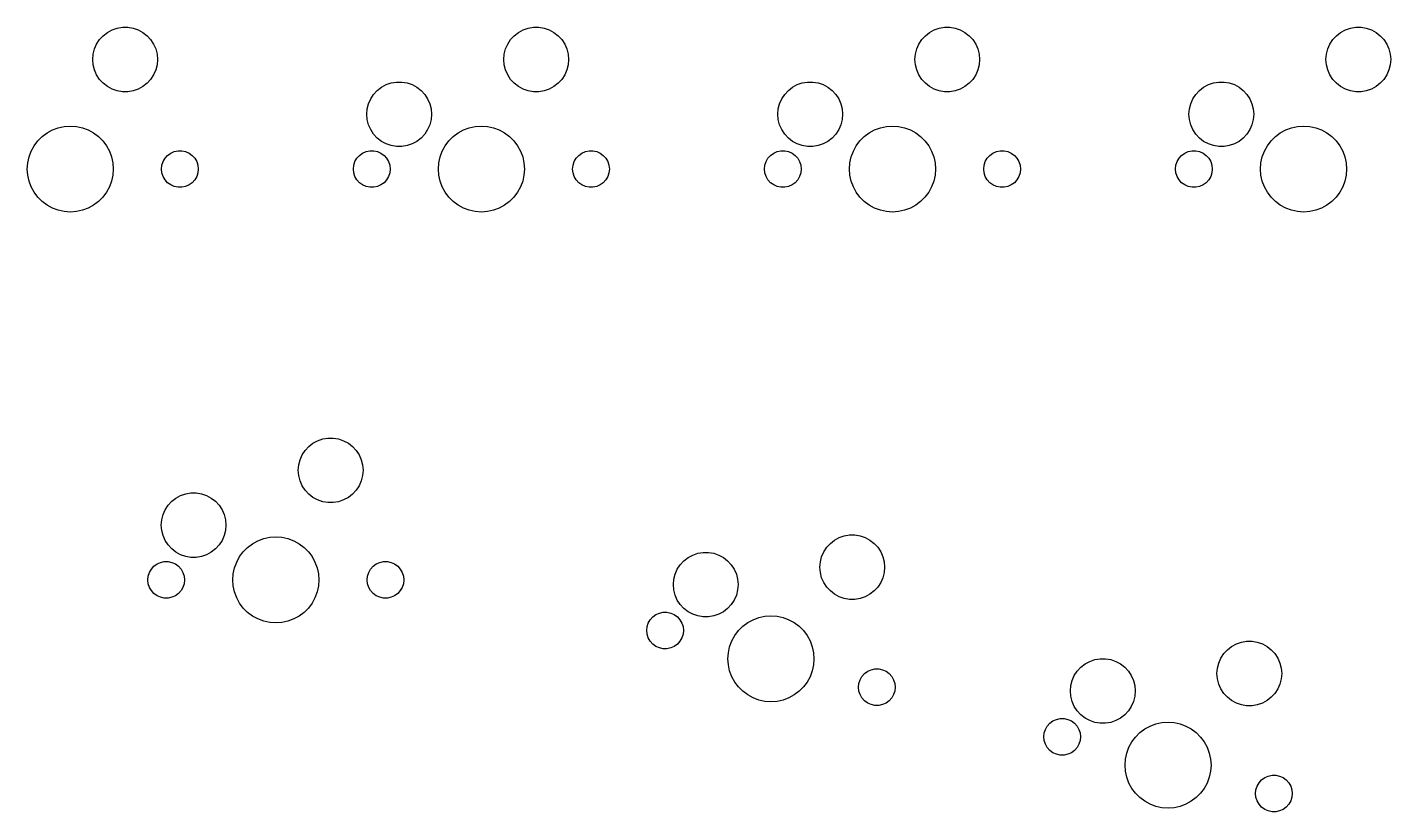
# Model space of a CAD drawing. Extents: x 31 to 255, y -131 to -28.
# Drawn here: x 84.9 to 148.1, y -121.5 to -85.1 of the extents above; entities that cross this region are included whole.
import ezdxf

# ---------------------------------------------------------------- set-up
doc = ezdxf.new("R2010")
doc.units = 0
doc.layers.add('BLACK', color=7, linetype='CONTINUOUS')

msp = doc.modelspace()

# ---------------------------------------------------------------- linework, layer by layer
at = {"layer": 'BLACK', "linetype": 'CONTINUOUS'}
for p, q in [((88.6321, -85.3392), (88.85, -85.2213)), ((88.85, -85.2213), (89.0843, -85.1409)), ((89.0843, -85.1409), (89.3286, -85.1001)), ((89.3286, -85.1001), (89.5764, -85.1001)), ((89.5764, -85.1001), (89.8207, -85.1409)), ((89.8207, -85.1409), (90.055, -85.2213)), ((90.055, -85.2213), (90.2729, -85.3392)), ((107.682, -85.3392), (107.9, -85.2213)), ((107.9, -85.2213), (108.134, -85.1409)), ((108.134, -85.1409), (108.379, -85.1001)), ((108.379, -85.1001), (108.626, -85.1001)), ((108.626, -85.1001), (108.871, -85.1409)), ((108.871, -85.1409), (109.105, -85.2213)), ((109.105, -85.2213), (109.323, -85.3392)), ((126.732, -85.3392), (126.95, -85.2213)), ((126.95, -85.2213), (127.184, -85.1409)), ((127.184, -85.1409), (127.429, -85.1001)), ((127.429, -85.1001), (127.676, -85.1001)), ((127.676, -85.1001), (127.921, -85.1409)), ((127.921, -85.1409), (128.155, -85.2213)), ((128.155, -85.2213), (128.373, -85.3392)), ((145.782, -85.3392), (146, -85.2213)), ((146, -85.2213), (146.234, -85.1409)), ((146.234, -85.1409), (146.479, -85.1001)), ((146.479, -85.1001), (146.726, -85.1001)), ((146.726, -85.1001), (146.971, -85.1409)), ((146.971, -85.1409), (147.205, -85.2213)), ((147.205, -85.2213), (147.423, -85.3392)), ((88.0338, -86.108), (88.1333, -85.8811)), ((88.1333, -85.8811), (88.2688, -85.6737)), ((88.2688, -85.6737), (88.4366, -85.4914)), ((88.4366, -85.4914), (88.6321, -85.3392)), ((90.2729, -85.3392), (90.4684, -85.4914)), ((90.4684, -85.4914), (90.6362, -85.6737)), ((90.6362, -85.6737), (90.7717, -85.8811)), ((90.7717, -85.8811), (90.8712, -86.108)), ((107.084, -86.108), (107.183, -85.8811)), ((107.183, -85.8811), (107.319, -85.6737)), ((107.319, -85.6737), (107.487, -85.4914)), ((107.487, -85.4914), (107.682, -85.3392)), ((109.323, -85.3392), (109.518, -85.4914)), ((109.518, -85.4914), (109.686, -85.6737)), ((109.686, -85.6737), (109.822, -85.8811)), ((109.822, -85.8811), (109.921, -86.108)), ((126.134, -86.108), (126.233, -85.8811)), ((126.233, -85.8811), (126.369, -85.6737)), ((126.369, -85.6737), (126.537, -85.4914)), ((126.537, -85.4914), (126.732, -85.3392)), ((128.373, -85.3392), (128.568, -85.4914)), ((128.568, -85.4914), (128.736, -85.6737)), ((128.736, -85.6737), (128.872, -85.8811)), ((128.872, -85.8811), (128.971, -86.108)), ((145.184, -86.108), (145.283, -85.8811)), ((145.283, -85.8811), (145.419, -85.6737)), ((145.419, -85.6737), (145.587, -85.4914)), ((145.587, -85.4914), (145.782, -85.3392)), ((147.423, -85.3392), (147.618, -85.4914)), ((147.618, -85.4914), (147.786, -85.6737)), ((147.786, -85.6737), (147.922, -85.8811)), ((147.922, -85.8811), (148.021, -86.108)), ((87.9525, -86.595), (87.973, -86.3481)), ((87.973, -86.3481), (88.0338, -86.108)), ((90.8712, -86.108), (90.932, -86.3481)), ((90.932, -86.3481), (90.9525, -86.595)), ((107.002, -86.595), (107.023, -86.3481)), ((107.023, -86.3481), (107.084, -86.108)), ((109.921, -86.108), (109.982, -86.3481)), ((109.982, -86.3481), (110.002, -86.595)), ((126.052, -86.595), (126.073, -86.3481)), ((126.073, -86.3481), (126.134, -86.108)), ((128.971, -86.108), (129.032, -86.3481)), ((129.032, -86.3481), (129.052, -86.595)), ((145.102, -86.595), (145.123, -86.3481)), ((145.123, -86.3481), (145.184, -86.108)), ((148.021, -86.108), (148.082, -86.3481)), ((148.082, -86.3481), (148.102, -86.595)), ((87.973, -86.8419), (87.9525, -86.595)), ((88.0338, -87.082), (87.973, -86.8419)), ((88.1333, -87.3089), (88.0338, -87.082)), ((90.8712, -87.082), (90.7717, -87.3089)), ((90.932, -86.8419), (90.8712, -87.082)), ((90.9525, -86.595), (90.932, -86.8419)), ((107.023, -86.8419), (107.002, -86.595)), ((107.084, -87.082), (107.023, -86.8419)), ((107.183, -87.3089), (107.084, -87.082)), ((109.921, -87.082), (109.822, -87.3089)), ((109.982, -86.8419), (109.921, -87.082)), ((110.002, -86.595), (109.982, -86.8419)), ((126.073, -86.8419), (126.052, -86.595)), ((126.134, -87.082), (126.073, -86.8419)), ((126.233, -87.3089), (126.134, -87.082)), ((128.971, -87.082), (128.872, -87.3089)), ((129.032, -86.8419), (128.971, -87.082)), ((129.052, -86.595), (129.032, -86.8419)), ((145.123, -86.8419), (145.102, -86.595)), ((145.184, -87.082), (145.123, -86.8419)), ((145.283, -87.3089), (145.184, -87.082)), ((148.021, -87.082), (147.922, -87.3089)), ((148.082, -86.8419), (148.021, -87.082)), ((148.102, -86.595), (148.082, -86.8419)), ((88.2688, -87.5163), (88.1333, -87.3089)), ((88.4366, -87.6986), (88.2688, -87.5163)), ((88.6321, -87.8507), (88.4366, -87.6986)), ((90.4684, -87.6986), (90.2729, -87.8507)), ((90.6362, -87.5163), (90.4684, -87.6986)), ((90.7717, -87.3089), (90.6362, -87.5163)), ((101.332, -87.8792), (101.55, -87.7613)), ((101.55, -87.7613), (101.784, -87.6809)), ((101.784, -87.6809), (102.029, -87.6401)), ((102.029, -87.6401), (102.276, -87.6401)), ((102.276, -87.6401), (102.521, -87.6809)), ((102.521, -87.6809), (102.755, -87.7613)), ((102.755, -87.7613), (102.973, -87.8792)), ((107.319, -87.5163), (107.183, -87.3089)), ((107.487, -87.6986), (107.319, -87.5163)), ((107.682, -87.8507), (107.487, -87.6986)), ((109.518, -87.6986), (109.323, -87.8507)), ((109.686, -87.5163), (109.518, -87.6986)), ((109.822, -87.3089), (109.686, -87.5163)), ((120.382, -87.8792), (120.6, -87.7613)), ((120.6, -87.7613), (120.834, -87.6809)), ((120.834, -87.6809), (121.079, -87.6401)), ((121.079, -87.6401), (121.326, -87.6401)), ((121.326, -87.6401), (121.571, -87.6809)), ((121.571, -87.6809), (121.805, -87.7613)), ((121.805, -87.7613), (122.023, -87.8792)), ((126.369, -87.5163), (126.233, -87.3089)), ((126.537, -87.6986), (126.369, -87.5163)), ((126.732, -87.8507), (126.537, -87.6986)), ((128.568, -87.6986), (128.373, -87.8507)), ((128.736, -87.5163), (128.568, -87.6986)), ((128.872, -87.3089), (128.736, -87.5163)), ((139.432, -87.8792), (139.65, -87.7613)), ((139.65, -87.7613), (139.884, -87.6809)), ((139.884, -87.6809), (140.129, -87.6401)), ((140.129, -87.6401), (140.376, -87.6401)), ((140.376, -87.6401), (140.621, -87.6809)), ((140.621, -87.6809), (140.855, -87.7613)), ((140.855, -87.7613), (141.073, -87.8792)), ((145.419, -87.5163), (145.283, -87.3089)), ((145.587, -87.6986), (145.419, -87.5163)), ((145.782, -87.8507), (145.587, -87.6986)), ((147.618, -87.6986), (147.423, -87.8507)), ((147.786, -87.5163), (147.618, -87.6986)), ((147.922, -87.3089), (147.786, -87.5163)), ((88.85, -87.9687), (88.6321, -87.8507)), ((89.0843, -88.0491), (88.85, -87.9687)), ((89.3286, -88.0899), (89.0843, -88.0491)), ((89.5764, -88.0899), (89.3286, -88.0899)), ((89.8207, -88.0491), (89.5764, -88.0899)), ((90.055, -87.9687), (89.8207, -88.0491)), ((90.2729, -87.8507), (90.055, -87.9687)), ((100.734, -88.648), (100.833, -88.4211)), ((100.833, -88.4211), (100.969, -88.2137)), ((100.969, -88.2137), (101.137, -88.0314)), ((101.137, -88.0314), (101.332, -87.8792)), ((102.973, -87.8792), (103.168, -88.0314)), ((103.168, -88.0314), (103.336, -88.2137)), ((103.336, -88.2137), (103.472, -88.4211)), ((103.472, -88.4211), (103.571, -88.648)), ((107.9, -87.9687), (107.682, -87.8507)), ((108.134, -88.0491), (107.9, -87.9687)), ((108.379, -88.0899), (108.134, -88.0491)), ((108.626, -88.0899), (108.379, -88.0899)), ((108.871, -88.0491), (108.626, -88.0899)), ((109.105, -87.9687), (108.871, -88.0491)), ((109.323, -87.8507), (109.105, -87.9687)), ((119.784, -88.648), (119.883, -88.4211)), ((119.883, -88.4211), (120.019, -88.2137)), ((120.019, -88.2137), (120.187, -88.0314)), ((120.187, -88.0314), (120.382, -87.8792)), ((122.023, -87.8792), (122.218, -88.0314)), ((122.218, -88.0314), (122.386, -88.2137)), ((122.386, -88.2137), (122.522, -88.4211)), ((122.522, -88.4211), (122.621, -88.648)), ((126.95, -87.9687), (126.732, -87.8507)), ((127.184, -88.0491), (126.95, -87.9687)), ((127.429, -88.0899), (127.184, -88.0491)), ((127.676, -88.0899), (127.429, -88.0899)), ((127.921, -88.0491), (127.676, -88.0899)), ((128.155, -87.9687), (127.921, -88.0491)), ((128.373, -87.8507), (128.155, -87.9687)), ((138.834, -88.648), (138.933, -88.4211)), ((138.933, -88.4211), (139.069, -88.2137)), ((139.069, -88.2137), (139.237, -88.0314)), ((139.237, -88.0314), (139.432, -87.8792)), ((141.073, -87.8792), (141.268, -88.0314)), ((141.268, -88.0314), (141.436, -88.2137)), ((141.436, -88.2137), (141.572, -88.4211)), ((141.572, -88.4211), (141.671, -88.648)), ((146, -87.9687), (145.782, -87.8507)), ((146.234, -88.0491), (146, -87.9687)), ((146.479, -88.0899), (146.234, -88.0491)), ((146.726, -88.0899), (146.479, -88.0899)), ((146.971, -88.0491), (146.726, -88.0899)), ((147.205, -87.9687), (146.971, -88.0491)), ((147.423, -87.8507), (147.205, -87.9687)), ((100.652, -89.135), (100.673, -88.8881)), ((100.673, -88.8881), (100.734, -88.648)), ((103.571, -88.648), (103.632, -88.8881)), ((103.632, -88.8881), (103.652, -89.135)), ((119.703, -89.135), (119.723, -88.8881)), ((119.723, -88.8881), (119.784, -88.648)), ((122.621, -88.648), (122.682, -88.8881)), ((122.682, -88.8881), (122.703, -89.135)), ((138.752, -89.135), (138.773, -88.8881)), ((138.773, -88.8881), (138.834, -88.648)), ((141.671, -88.648), (141.732, -88.8881)), ((141.732, -88.8881), (141.752, -89.135)), ((86.3508, -89.7619), (86.6287, -89.7014)), ((86.6287, -89.7014), (86.9125, -89.6811)), ((86.9125, -89.6811), (87.1963, -89.7014)), ((87.1963, -89.7014), (87.4742, -89.7619)), ((100.673, -89.3819), (100.652, -89.135)), ((100.734, -89.622), (100.673, -89.3819)), ((100.833, -89.8489), (100.734, -89.622)), ((103.571, -89.622), (103.472, -89.8489)), ((103.632, -89.3819), (103.571, -89.622)), ((103.652, -89.135), (103.632, -89.3819)), ((105.401, -89.7619), (105.679, -89.7014)), ((105.679, -89.7014), (105.962, -89.6811)), ((105.962, -89.6811), (106.246, -89.7014)), ((106.246, -89.7014), (106.524, -89.7619)), ((119.723, -89.3819), (119.703, -89.135)), ((119.784, -89.622), (119.723, -89.3819)), ((119.883, -89.8489), (119.784, -89.622)), ((122.621, -89.622), (122.522, -89.8489)), ((122.682, -89.3819), (122.621, -89.622)), ((122.703, -89.135), (122.682, -89.3819)), ((124.451, -89.7619), (124.729, -89.7014)), ((124.729, -89.7014), (125.012, -89.6811)), ((125.012, -89.6811), (125.296, -89.7014)), ((125.296, -89.7014), (125.574, -89.7619)), ((138.773, -89.3819), (138.752, -89.135)), ((138.834, -89.622), (138.773, -89.3819)), ((138.933, -89.8489), (138.834, -89.622)), ((141.671, -89.622), (141.572, -89.8489)), ((141.732, -89.3819), (141.671, -89.622)), ((141.752, -89.135), (141.732, -89.3819)), ((143.501, -89.7619), (143.779, -89.7014)), ((143.779, -89.7014), (144.062, -89.6811)), ((144.062, -89.6811), (144.346, -89.7014)), ((144.346, -89.7014), (144.624, -89.7619)), ((85.4056, -90.3693), (85.6068, -90.1681)), ((85.6068, -90.1681), (85.8345, -89.9976)), ((85.8345, -89.9976), (86.0842, -89.8613)), ((86.0842, -89.8613), (86.3508, -89.7619)), ((87.4742, -89.7619), (87.7408, -89.8613)), ((87.7408, -89.8613), (87.9905, -89.9976)), ((87.9905, -89.9976), (88.2182, -90.1681)), ((88.2182, -90.1681), (88.4194, -90.3693)), ((100.969, -90.0563), (100.833, -89.8489)), ((101.137, -90.2386), (100.969, -90.0563)), ((101.332, -90.3907), (101.137, -90.2386)), ((103.168, -90.2386), (102.973, -90.3907)), ((103.336, -90.0563), (103.168, -90.2386)), ((103.472, -89.8489), (103.336, -90.0563)), ((104.456, -90.3693), (104.657, -90.1681)), ((104.657, -90.1681), (104.885, -89.9976)), ((104.885, -89.9976), (105.134, -89.8613)), ((105.134, -89.8613), (105.401, -89.7619)), ((106.524, -89.7619), (106.791, -89.8613)), ((106.791, -89.8613), (107.04, -89.9976)), ((107.04, -89.9976), (107.268, -90.1681)), ((107.268, -90.1681), (107.469, -90.3693)), ((120.019, -90.0563), (119.883, -89.8489)), ((120.187, -90.2386), (120.019, -90.0563)), ((120.382, -90.3907), (120.187, -90.2386)), ((122.218, -90.2386), (122.023, -90.3907)), ((122.386, -90.0563), (122.218, -90.2386)), ((122.522, -89.8489), (122.386, -90.0563)), ((123.506, -90.3693), (123.707, -90.1681)), ((123.707, -90.1681), (123.935, -89.9976)), ((123.935, -89.9976), (124.184, -89.8613)), ((124.184, -89.8613), (124.451, -89.7619)), ((125.574, -89.7619), (125.841, -89.8613)), ((125.841, -89.8613), (126.09, -89.9976)), ((126.09, -89.9976), (126.318, -90.1681)), ((126.318, -90.1681), (126.519, -90.3693)), ((139.069, -90.0563), (138.933, -89.8489)), ((139.237, -90.2386), (139.069, -90.0563)), ((139.432, -90.3907), (139.237, -90.2386)), ((141.268, -90.2386), (141.073, -90.3907)), ((141.436, -90.0563), (141.268, -90.2386)), ((141.572, -89.8489), (141.436, -90.0563)), ((142.556, -90.3693), (142.757, -90.1681)), ((142.757, -90.1681), (142.985, -89.9976)), ((142.985, -89.9976), (143.234, -89.8613)), ((143.234, -89.8613), (143.501, -89.7619)), ((144.624, -89.7619), (144.891, -89.8613)), ((144.891, -89.8613), (145.14, -89.9976)), ((145.14, -89.9976), (145.368, -90.1681)), ((145.368, -90.1681), (145.569, -90.3693)), ((84.9994, -91.1133), (85.0988, -90.8467)), ((85.0988, -90.8467), (85.2351, -90.597)), ((85.2351, -90.597), (85.4056, -90.3693)), ((88.4194, -90.3693), (88.5899, -90.597)), ((88.5899, -90.597), (88.7262, -90.8467)), ((88.7262, -90.8467), (88.8256, -91.1133)), ((91.4231, -91.0427), (91.567, -90.9381)), ((91.567, -90.9381), (91.7296, -90.8657)), ((91.7296, -90.8657), (91.9036, -90.8288)), ((91.9036, -90.8288), (92.0814, -90.8288)), ((92.0814, -90.8288), (92.2554, -90.8657)), ((92.2554, -90.8657), (92.4179, -90.9381)), ((92.4179, -90.9381), (92.5619, -91.0427)), ((100.313, -91.0427), (100.457, -90.9381)), ((100.457, -90.9381), (100.62, -90.8657)), ((100.62, -90.8657), (100.794, -90.8288)), ((100.794, -90.8288), (100.971, -90.8288)), ((100.971, -90.8288), (101.145, -90.8657)), ((101.145, -90.8657), (101.308, -90.9381)), ((101.308, -90.9381), (101.452, -91.0427)), ((101.55, -90.5087), (101.332, -90.3907)), ((101.784, -90.5891), (101.55, -90.5087)), ((102.029, -90.6299), (101.784, -90.5891)), ((102.276, -90.6299), (102.029, -90.6299)), ((102.521, -90.5891), (102.276, -90.6299)), ((102.755, -90.5087), (102.521, -90.5891)), ((102.973, -90.3907), (102.755, -90.5087)), ((104.049, -91.1133), (104.149, -90.8467)), ((104.149, -90.8467), (104.285, -90.597)), ((104.285, -90.597), (104.456, -90.3693)), ((107.469, -90.3693), (107.64, -90.597)), ((107.64, -90.597), (107.776, -90.8467)), ((107.776, -90.8467), (107.876, -91.1133)), ((110.473, -91.0427), (110.617, -90.9381)), ((110.617, -90.9381), (110.78, -90.8657)), ((110.78, -90.8657), (110.954, -90.8288)), ((110.954, -90.8288), (111.131, -90.8288)), ((111.131, -90.8288), (111.305, -90.8657)), ((111.305, -90.8657), (111.468, -90.9381)), ((111.468, -90.9381), (111.612, -91.0427)), ((119.363, -91.0427), (119.507, -90.9381)), ((119.507, -90.9381), (119.67, -90.8657)), ((119.67, -90.8657), (119.844, -90.8288)), ((119.844, -90.8288), (120.021, -90.8288)), ((120.021, -90.8288), (120.195, -90.8657)), ((120.195, -90.8657), (120.358, -90.9381)), ((120.358, -90.9381), (120.502, -91.0427)), ((120.6, -90.5087), (120.382, -90.3907)), ((120.834, -90.5891), (120.6, -90.5087)), ((121.079, -90.6299), (120.834, -90.5891)), ((121.326, -90.6299), (121.079, -90.6299)), ((121.571, -90.5891), (121.326, -90.6299)), ((121.805, -90.5087), (121.571, -90.5891)), ((122.023, -90.3907), (121.805, -90.5087)), ((123.099, -91.1133), (123.199, -90.8467)), ((123.199, -90.8467), (123.335, -90.597)), ((123.335, -90.597), (123.506, -90.3693)), ((126.519, -90.3693), (126.69, -90.597)), ((126.69, -90.597), (126.826, -90.8467)), ((126.826, -90.8467), (126.926, -91.1133)), ((129.523, -91.0427), (129.667, -90.9381)), ((129.667, -90.9381), (129.83, -90.8657)), ((129.83, -90.8657), (130.004, -90.8288)), ((130.004, -90.8288), (130.181, -90.8288)), ((130.181, -90.8288), (130.355, -90.8657)), ((130.355, -90.8657), (130.518, -90.9381)), ((130.518, -90.9381), (130.662, -91.0427)), ((138.413, -91.0427), (138.557, -90.9381)), ((138.557, -90.9381), (138.72, -90.8657)), ((138.72, -90.8657), (138.894, -90.8288)), ((138.894, -90.8288), (139.071, -90.8288)), ((139.071, -90.8288), (139.245, -90.8657)), ((139.245, -90.8657), (139.408, -90.9381)), ((139.408, -90.9381), (139.552, -91.0427)), ((139.65, -90.5087), (139.432, -90.3907)), ((139.884, -90.5891), (139.65, -90.5087)), ((140.129, -90.6299), (139.884, -90.5891)), ((140.376, -90.6299), (140.129, -90.6299)), ((140.621, -90.5891), (140.376, -90.6299)), ((140.855, -90.5087), (140.621, -90.5891)), ((141.073, -90.3907), (140.855, -90.5087)), ((142.149, -91.1133), (142.249, -90.8467)), ((142.249, -90.8467), (142.385, -90.597)), ((142.385, -90.597), (142.556, -90.3693)), ((145.569, -90.3693), (145.74, -90.597)), ((145.74, -90.597), (145.876, -90.8467)), ((145.876, -90.8467), (145.976, -91.1133)), ((84.9186, -91.675), (84.9389, -91.3912)), ((84.9389, -91.3912), (84.9994, -91.1133)), ((88.8256, -91.1133), (88.8861, -91.3912)), ((88.8861, -91.3912), (88.9064, -91.675)), ((91.1416, -91.675), (91.1602, -91.4981)), ((91.1602, -91.4981), (91.2152, -91.3289)), ((91.2152, -91.3289), (91.3041, -91.1749)), ((91.3041, -91.1749), (91.4231, -91.0427)), ((92.5619, -91.0427), (92.6809, -91.1749)), ((92.6809, -91.1749), (92.7698, -91.3289)), ((92.7698, -91.3289), (92.8248, -91.4981)), ((92.8248, -91.4981), (92.8434, -91.675)), ((100.032, -91.675), (100.05, -91.4981)), ((100.05, -91.4981), (100.105, -91.3289)), ((100.105, -91.3289), (100.194, -91.1749)), ((100.194, -91.1749), (100.313, -91.0427)), ((101.452, -91.0427), (101.571, -91.1749)), ((101.571, -91.1749), (101.66, -91.3289)), ((101.66, -91.3289), (101.715, -91.4981)), ((101.715, -91.4981), (101.733, -91.675)), ((103.969, -91.675), (103.989, -91.3912)), ((103.989, -91.3912), (104.049, -91.1133)), ((107.876, -91.1133), (107.936, -91.3912)), ((107.936, -91.3912), (107.956, -91.675)), ((110.192, -91.675), (110.21, -91.4981)), ((110.21, -91.4981), (110.265, -91.3289)), ((110.265, -91.3289), (110.354, -91.1749)), ((110.354, -91.1749), (110.473, -91.0427)), ((111.612, -91.0427), (111.731, -91.1749)), ((111.731, -91.1749), (111.82, -91.3289)), ((111.82, -91.3289), (111.875, -91.4981)), ((111.875, -91.4981), (111.893, -91.675)), ((119.082, -91.675), (119.1, -91.4981)), ((119.1, -91.4981), (119.155, -91.3289)), ((119.155, -91.3289), (119.244, -91.1749)), ((119.244, -91.1749), (119.363, -91.0427)), ((120.502, -91.0427), (120.621, -91.1749)), ((120.621, -91.1749), (120.71, -91.3289)), ((120.71, -91.3289), (120.765, -91.4981)), ((120.765, -91.4981), (120.783, -91.675)), ((123.019, -91.675), (123.039, -91.3912)), ((123.039, -91.3912), (123.099, -91.1133)), ((126.926, -91.1133), (126.986, -91.3912)), ((126.986, -91.3912), (127.006, -91.675)), ((129.242, -91.675), (129.26, -91.4981)), ((129.26, -91.4981), (129.315, -91.3289)), ((129.315, -91.3289), (129.404, -91.1749)), ((129.404, -91.1749), (129.523, -91.0427)), ((130.662, -91.0427), (130.781, -91.1749)), ((130.781, -91.1749), (130.87, -91.3289)), ((130.87, -91.3289), (130.925, -91.4981)), ((130.925, -91.4981), (130.943, -91.675)), ((138.132, -91.675), (138.15, -91.4981)), ((138.15, -91.4981), (138.205, -91.3289)), ((138.205, -91.3289), (138.294, -91.1749)), ((138.294, -91.1749), (138.413, -91.0427)), ((139.552, -91.0427), (139.671, -91.1749)), ((139.671, -91.1749), (139.76, -91.3289)), ((139.76, -91.3289), (139.815, -91.4981)), ((139.815, -91.4981), (139.833, -91.675)), ((142.069, -91.675), (142.089, -91.3912)), ((142.089, -91.3912), (142.149, -91.1133)), ((145.976, -91.1133), (146.036, -91.3912)), ((146.036, -91.3912), (146.056, -91.675)), ((84.9389, -91.9588), (84.9186, -91.675)), ((84.9994, -92.2367), (84.9389, -91.9588)), ((85.0988, -92.5033), (84.9994, -92.2367)), ((88.8256, -92.2367), (88.7262, -92.5033)), ((88.8861, -91.9588), (88.8256, -92.2367)), ((88.9064, -91.675), (88.8861, -91.9588)), ((91.1602, -91.8519), (91.1416, -91.675)), ((91.2152, -92.0211), (91.1602, -91.8519)), ((91.3041, -92.1751), (91.2152, -92.0211)), ((91.4231, -92.3073), (91.3041, -92.1751)), ((92.6809, -92.1751), (92.5619, -92.3073)), ((92.7698, -92.0211), (92.6809, -92.1751)), ((92.8248, -91.8519), (92.7698, -92.0211)), ((92.8434, -91.675), (92.8248, -91.8519)), ((100.05, -91.8519), (100.032, -91.675)), ((100.105, -92.0211), (100.05, -91.8519)), ((100.194, -92.1751), (100.105, -92.0211)), ((100.313, -92.3073), (100.194, -92.1751)), ((101.571, -92.1751), (101.452, -92.3073)), ((101.66, -92.0211), (101.571, -92.1751)), ((101.715, -91.8519), (101.66, -92.0211)), ((101.733, -91.675), (101.715, -91.8519)), ((103.989, -91.9588), (103.969, -91.675)), ((104.049, -92.2367), (103.989, -91.9588)), ((104.149, -92.5033), (104.049, -92.2367)), ((107.876, -92.2367), (107.776, -92.5033)), ((107.936, -91.9588), (107.876, -92.2367)), ((107.956, -91.675), (107.936, -91.9588)), ((110.21, -91.8519), (110.192, -91.675)), ((110.265, -92.0211), (110.21, -91.8519)), ((110.354, -92.1751), (110.265, -92.0211)), ((110.473, -92.3073), (110.354, -92.1751)), ((111.731, -92.1751), (111.612, -92.3073)), ((111.82, -92.0211), (111.731, -92.1751)), ((111.875, -91.8519), (111.82, -92.0211)), ((111.893, -91.675), (111.875, -91.8519)), ((119.1, -91.8519), (119.082, -91.675)), ((119.155, -92.0211), (119.1, -91.8519)), ((119.244, -92.1751), (119.155, -92.0211)), ((119.363, -92.3073), (119.244, -92.1751)), ((120.621, -92.1751), (120.502, -92.3073)), ((120.71, -92.0211), (120.621, -92.1751)), ((120.765, -91.8519), (120.71, -92.0211)), ((120.783, -91.675), (120.765, -91.8519)), ((123.039, -91.9588), (123.019, -91.675)), ((123.099, -92.2367), (123.039, -91.9588)), ((123.199, -92.5033), (123.099, -92.2367)), ((126.926, -92.2367), (126.826, -92.5033)), ((126.986, -91.9588), (126.926, -92.2367)), ((127.006, -91.675), (126.986, -91.9588)), ((129.26, -91.8519), (129.242, -91.675)), ((129.315, -92.0211), (129.26, -91.8519)), ((129.404, -92.1751), (129.315, -92.0211)), ((129.523, -92.3073), (129.404, -92.1751)), ((130.781, -92.1751), (130.662, -92.3073)), ((130.87, -92.0211), (130.781, -92.1751)), ((130.925, -91.8519), (130.87, -92.0211)), ((130.943, -91.675), (130.925, -91.8519)), ((138.15, -91.8519), (138.132, -91.675)), ((138.205, -92.0211), (138.15, -91.8519)), ((138.294, -92.1751), (138.205, -92.0211)), ((138.413, -92.3073), (138.294, -92.1751)), ((139.671, -92.1751), (139.552, -92.3073)), ((139.76, -92.0211), (139.671, -92.1751)), ((139.815, -91.8519), (139.76, -92.0211)), ((139.833, -91.675), (139.815, -91.8519)), ((142.089, -91.9588), (142.069, -91.675)), ((142.149, -92.2367), (142.089, -91.9588)), ((142.249, -92.5033), (142.149, -92.2367)), ((145.976, -92.2367), (145.876, -92.5033)), ((146.036, -91.9588), (145.976, -92.2367)), ((146.056, -91.675), (146.036, -91.9588)), ((85.2351, -92.753), (85.0988, -92.5033)), ((85.4056, -92.9807), (85.2351, -92.753)), ((88.5899, -92.753), (88.4194, -92.9807)), ((88.7262, -92.5033), (88.5899, -92.753)), ((91.567, -92.4119), (91.4231, -92.3073)), ((91.7296, -92.4843), (91.567, -92.4119)), ((91.9036, -92.5212), (91.7296, -92.4843)), ((92.0814, -92.5212), (91.9036, -92.5212)), ((92.2554, -92.4843), (92.0814, -92.5212)), ((92.4179, -92.4119), (92.2554, -92.4843)), ((92.5619, -92.3073), (92.4179, -92.4119)), ((100.457, -92.4119), (100.313, -92.3073)), ((100.62, -92.4843), (100.457, -92.4119)), ((100.794, -92.5212), (100.62, -92.4843)), ((100.971, -92.5212), (100.794, -92.5212)), ((101.145, -92.4843), (100.971, -92.5212)), ((101.308, -92.4119), (101.145, -92.4843)), ((101.452, -92.3073), (101.308, -92.4119)), ((104.285, -92.753), (104.149, -92.5033)), ((104.456, -92.9807), (104.285, -92.753)), ((107.64, -92.753), (107.469, -92.9807)), ((107.776, -92.5033), (107.64, -92.753)), ((110.617, -92.4119), (110.473, -92.3073)), ((110.78, -92.4843), (110.617, -92.4119)), ((110.954, -92.5212), (110.78, -92.4843)), ((111.131, -92.5212), (110.954, -92.5212)), ((111.305, -92.4843), (111.131, -92.5212)), ((111.468, -92.4119), (111.305, -92.4843)), ((111.612, -92.3073), (111.468, -92.4119)), ((119.507, -92.4119), (119.363, -92.3073)), ((119.67, -92.4843), (119.507, -92.4119)), ((119.844, -92.5212), (119.67, -92.4843)), ((120.021, -92.5212), (119.844, -92.5212)), ((120.195, -92.4843), (120.021, -92.5212)), ((120.358, -92.4119), (120.195, -92.4843)), ((120.502, -92.3073), (120.358, -92.4119)), ((123.335, -92.753), (123.199, -92.5033)), ((123.506, -92.9807), (123.335, -92.753)), ((126.69, -92.753), (126.519, -92.9807)), ((126.826, -92.5033), (126.69, -92.753)), ((129.667, -92.4119), (129.523, -92.3073)), ((129.83, -92.4843), (129.667, -92.4119)), ((130.004, -92.5212), (129.83, -92.4843)), ((130.181, -92.5212), (130.004, -92.5212)), ((130.355, -92.4843), (130.181, -92.5212)), ((130.518, -92.4119), (130.355, -92.4843)), ((130.662, -92.3073), (130.518, -92.4119)), ((138.557, -92.4119), (138.413, -92.3073)), ((138.72, -92.4843), (138.557, -92.4119)), ((138.894, -92.5212), (138.72, -92.4843)), ((139.071, -92.5212), (138.894, -92.5212)), ((139.245, -92.4843), (139.071, -92.5212)), ((139.408, -92.4119), (139.245, -92.4843)), ((139.552, -92.3073), (139.408, -92.4119)), ((142.385, -92.753), (142.249, -92.5033)), ((142.556, -92.9807), (142.385, -92.753)), ((145.74, -92.753), (145.569, -92.9807)), ((145.876, -92.5033), (145.74, -92.753)), ((85.6068, -93.1819), (85.4056, -92.9807)), ((85.8345, -93.3524), (85.6068, -93.1819)), ((86.0842, -93.4887), (85.8345, -93.3524)), ((86.3508, -93.5881), (86.0842, -93.4887)), ((87.7408, -93.4887), (87.4742, -93.5881)), ((87.9905, -93.3524), (87.7408, -93.4887)), ((88.2182, -93.1819), (87.9905, -93.3524)), ((88.4194, -92.9807), (88.2182, -93.1819)), ((104.657, -93.1819), (104.456, -92.9807)), ((104.885, -93.3524), (104.657, -93.1819)), ((105.134, -93.4887), (104.885, -93.3524)), ((105.401, -93.5881), (105.134, -93.4887)), ((106.791, -93.4887), (106.524, -93.5881)), ((107.04, -93.3524), (106.791, -93.4887)), ((107.268, -93.1819), (107.04, -93.3524)), ((107.469, -92.9807), (107.268, -93.1819)), ((123.707, -93.1819), (123.506, -92.9807)), ((123.935, -93.3524), (123.707, -93.1819)), ((124.184, -93.4887), (123.935, -93.3524)), ((124.451, -93.5881), (124.184, -93.4887)), ((125.841, -93.4887), (125.574, -93.5881)), ((126.09, -93.3524), (125.841, -93.4887)), ((126.318, -93.1819), (126.09, -93.3524)), ((126.519, -92.9807), (126.318, -93.1819)), ((142.757, -93.1819), (142.556, -92.9807)), ((142.985, -93.3524), (142.757, -93.1819)), ((143.234, -93.4887), (142.985, -93.3524)), ((143.501, -93.5881), (143.234, -93.4887)), ((144.891, -93.4887), (144.624, -93.5881)), ((145.14, -93.3524), (144.891, -93.4887)), ((145.368, -93.1819), (145.14, -93.3524)), ((145.569, -92.9807), (145.368, -93.1819)), ((86.6287, -93.6486), (86.3508, -93.5881)), ((86.9125, -93.6689), (86.6287, -93.6486)), ((87.1963, -93.6486), (86.9125, -93.6689)), ((87.4742, -93.5881), (87.1963, -93.6486)), ((105.679, -93.6486), (105.401, -93.5881)), ((105.962, -93.6689), (105.679, -93.6486)), ((106.246, -93.6486), (105.962, -93.6689)), ((106.524, -93.5881), (106.246, -93.6486)), ((124.729, -93.6486), (124.451, -93.5881)), ((125.012, -93.6689), (124.729, -93.6486)), ((125.296, -93.6486), (125.012, -93.6689)), ((125.574, -93.5881), (125.296, -93.6486)), ((143.779, -93.6486), (143.501, -93.5881)), ((144.062, -93.6689), (143.779, -93.6486)), ((144.346, -93.6486), (144.062, -93.6689)), ((144.624, -93.5881), (144.346, -93.6486)), ((98.375, -104.271), (98.6093, -104.191)), ((98.6093, -104.191), (98.8536, -104.15)), ((98.8536, -104.15), (99.1014, -104.15)), ((99.1014, -104.15), (99.3457, -104.191)), ((99.3457, -104.191), (99.58, -104.271)), ((97.6583, -104.931), (97.7938, -104.724)), ((97.7938, -104.724), (97.9616, -104.541)), ((97.9616, -104.541), (98.1571, -104.389)), ((98.1571, -104.389), (98.375, -104.271)), ((99.58, -104.271), (99.7979, -104.389)), ((99.7979, -104.389), (99.9934, -104.541)), ((99.9934, -104.541), (100.161, -104.724)), ((100.161, -104.724), (100.297, -104.931)), ((97.4775, -105.645), (97.498, -105.398)), ((97.498, -105.398), (97.5588, -105.158)), ((97.5588, -105.158), (97.6583, -104.931)), ((100.297, -104.931), (100.396, -105.158)), ((100.396, -105.158), (100.457, -105.398)), ((100.457, -105.398), (100.477, -105.645)), ((97.498, -105.892), (97.4775, -105.645)), ((97.5588, -106.132), (97.498, -105.892)), ((97.6583, -106.359), (97.5588, -106.132)), ((100.396, -106.132), (100.297, -106.359)), ((100.457, -105.892), (100.396, -106.132)), ((100.477, -105.645), (100.457, -105.892)), ((92.025, -106.811), (92.2593, -106.731)), ((92.2593, -106.731), (92.5036, -106.69)), ((92.5036, -106.69), (92.7514, -106.69)), ((92.7514, -106.69), (92.9957, -106.731)), ((92.9957, -106.731), (93.23, -106.811)), ((97.7938, -106.566), (97.6583, -106.359)), ((97.9616, -106.749), (97.7938, -106.566)), ((98.1571, -106.901), (97.9616, -106.749)), ((99.9934, -106.749), (99.7979, -106.901)), ((100.161, -106.566), (99.9934, -106.749)), ((100.297, -106.359), (100.161, -106.566)), ((91.3083, -107.471), (91.4438, -107.264)), ((91.4438, -107.264), (91.6116, -107.081)), ((91.6116, -107.081), (91.8071, -106.929)), ((91.8071, -106.929), (92.025, -106.811)), ((93.23, -106.811), (93.4479, -106.929)), ((93.4479, -106.929), (93.6434, -107.081)), ((93.6434, -107.081), (93.8112, -107.264)), ((93.8112, -107.264), (93.9467, -107.471)), ((98.375, -107.019), (98.1571, -106.901)), ((98.6093, -107.099), (98.375, -107.019)), ((98.8536, -107.14), (98.6093, -107.099)), ((99.1014, -107.14), (98.8536, -107.14)), ((99.3457, -107.099), (99.1014, -107.14)), ((99.58, -107.019), (99.3457, -107.099)), ((99.7979, -106.901), (99.58, -107.019)), ((91.1275, -108.185), (91.148, -107.938)), ((91.148, -107.938), (91.2088, -107.698)), ((91.2088, -107.698), (91.3083, -107.471)), ((93.9467, -107.471), (94.0462, -107.698)), ((94.0462, -107.698), (94.107, -107.938)), ((94.107, -107.938), (94.1275, -108.185)), ((91.148, -108.432), (91.1275, -108.185)), ((91.2088, -108.672), (91.148, -108.432)), ((91.3083, -108.899), (91.2088, -108.672)), ((94.0462, -108.672), (93.9467, -108.899)), ((94.107, -108.432), (94.0462, -108.672)), ((94.1275, -108.185), (94.107, -108.432)), ((122.781, -108.682), (123.026, -108.642)), ((123.026, -108.642), (123.273, -108.642)), ((123.273, -108.642), (123.518, -108.682)), ((91.4438, -109.106), (91.3083, -108.899)), ((91.6116, -109.289), (91.4438, -109.106)), ((91.8071, -109.441), (91.6116, -109.289)), ((93.6434, -109.289), (93.4479, -109.441)), ((93.8112, -109.106), (93.6434, -109.289)), ((93.9467, -108.899), (93.8112, -109.106)), ((94.9306, -109.419), (95.1318, -109.218)), ((95.1318, -109.218), (95.3595, -109.048)), ((95.3595, -109.048), (95.6092, -108.911)), ((95.6092, -108.911), (95.8758, -108.812)), ((95.8758, -108.812), (96.1537, -108.751)), ((96.1537, -108.751), (96.4375, -108.731)), ((96.4375, -108.731), (96.7213, -108.751)), ((96.7213, -108.751), (96.9992, -108.812)), ((96.9992, -108.812), (97.2658, -108.911)), ((97.2658, -108.911), (97.5155, -109.048)), ((97.5155, -109.048), (97.7432, -109.218)), ((97.7432, -109.218), (97.9444, -109.419)), ((121.83, -109.422), (121.966, -109.215)), ((121.966, -109.215), (122.134, -109.033)), ((122.134, -109.033), (122.329, -108.881)), ((122.329, -108.881), (122.547, -108.763)), ((122.547, -108.763), (122.781, -108.682)), ((123.518, -108.682), (123.752, -108.763)), ((123.752, -108.763), (123.97, -108.881)), ((123.97, -108.881), (124.165, -109.033)), ((124.165, -109.033), (124.333, -109.215)), ((124.333, -109.215), (124.469, -109.422)), ((90.932, -109.988), (91.0946, -109.916)), ((91.0946, -109.916), (91.2686, -109.879)), ((91.2686, -109.879), (91.4464, -109.879)), ((91.4464, -109.879), (91.6204, -109.916)), ((91.6204, -109.916), (91.7829, -109.988)), ((92.025, -109.559), (91.8071, -109.441)), ((92.2593, -109.639), (92.025, -109.559)), ((92.5036, -109.68), (92.2593, -109.639)), ((92.7514, -109.68), (92.5036, -109.68)), ((92.9957, -109.639), (92.7514, -109.68)), ((93.23, -109.559), (92.9957, -109.639)), ((93.4479, -109.441), (93.23, -109.559)), ((94.5244, -110.163), (94.6238, -109.897)), ((94.6238, -109.897), (94.7601, -109.647)), ((94.7601, -109.647), (94.9306, -109.419)), ((97.9444, -109.419), (98.1149, -109.647)), ((98.1149, -109.647), (98.2512, -109.897)), ((98.2512, -109.897), (98.3506, -110.163)), ((101.092, -109.988), (101.255, -109.916)), ((101.255, -109.916), (101.429, -109.879)), ((101.429, -109.879), (101.606, -109.879)), ((101.606, -109.879), (101.78, -109.916)), ((101.78, -109.916), (101.943, -109.988)), ((115.175, -110.025), (115.342, -109.843)), ((115.342, -109.843), (115.538, -109.691)), ((115.538, -109.691), (115.756, -109.573)), ((115.756, -109.573), (115.99, -109.492)), ((115.99, -109.492), (116.235, -109.451)), ((116.235, -109.451), (116.482, -109.451)), ((116.482, -109.451), (116.727, -109.492)), ((116.727, -109.492), (116.961, -109.573)), ((116.961, -109.573), (117.179, -109.691)), ((117.179, -109.691), (117.374, -109.843)), ((117.374, -109.843), (117.542, -110.025)), ((121.649, -110.136), (121.67, -109.89)), ((121.67, -109.89), (121.731, -109.649)), ((121.731, -109.649), (121.83, -109.422)), ((124.469, -109.422), (124.568, -109.649)), ((124.568, -109.649), (124.629, -109.89)), ((124.629, -109.89), (124.649, -110.136)), ((90.5066, -110.725), (90.5252, -110.548)), ((90.5252, -110.548), (90.5802, -110.379)), ((90.5802, -110.379), (90.6691, -110.225)), ((90.6691, -110.225), (90.7881, -110.093)), ((90.7881, -110.093), (90.932, -109.988)), ((91.7829, -109.988), (91.9269, -110.093)), ((91.9269, -110.093), (92.0459, -110.225)), ((92.0459, -110.225), (92.1348, -110.379)), ((92.1348, -110.379), (92.1898, -110.548)), ((92.1898, -110.548), (92.2084, -110.725)), ((94.4436, -110.725), (94.4639, -110.441)), ((94.4639, -110.441), (94.5244, -110.163)), ((98.3506, -110.163), (98.4111, -110.441)), ((98.4111, -110.441), (98.4314, -110.725)), ((100.667, -110.725), (100.685, -110.548)), ((100.685, -110.548), (100.74, -110.379)), ((100.74, -110.379), (100.829, -110.225)), ((100.829, -110.225), (100.948, -110.093)), ((100.948, -110.093), (101.092, -109.988)), ((101.943, -109.988), (102.087, -110.093)), ((102.087, -110.093), (102.206, -110.225)), ((102.206, -110.225), (102.295, -110.379)), ((102.295, -110.379), (102.35, -110.548)), ((102.35, -110.548), (102.368, -110.725)), ((114.879, -110.699), (114.94, -110.459)), ((114.94, -110.459), (115.039, -110.232)), ((115.039, -110.232), (115.175, -110.025)), ((117.542, -110.025), (117.678, -110.232)), ((117.678, -110.232), (117.777, -110.459)), ((117.777, -110.459), (117.838, -110.699)), ((121.67, -110.383), (121.649, -110.136)), ((121.731, -110.623), (121.67, -110.383)), ((124.629, -110.383), (124.568, -110.623)), ((124.649, -110.136), (124.629, -110.383)), ((90.5252, -110.902), (90.5066, -110.725)), ((90.5802, -111.071), (90.5252, -110.902)), ((90.6691, -111.225), (90.5802, -111.071)), ((92.1348, -111.071), (92.0459, -111.225)), ((92.1898, -110.902), (92.1348, -111.071)), ((92.2084, -110.725), (92.1898, -110.902)), ((94.4639, -111.009), (94.4436, -110.725)), ((94.5244, -111.287), (94.4639, -111.009)), ((98.4111, -111.009), (98.3506, -111.287)), ((98.4314, -110.725), (98.4111, -111.009)), ((100.685, -110.902), (100.667, -110.725)), ((100.74, -111.071), (100.685, -110.902)), ((100.829, -111.225), (100.74, -111.071)), ((102.295, -111.071), (102.206, -111.225)), ((102.35, -110.902), (102.295, -111.071)), ((102.368, -110.725), (102.35, -110.902)), ((114.858, -110.946), (114.879, -110.699)), ((114.879, -111.193), (114.858, -110.946)), ((114.94, -111.433), (114.879, -111.193)), ((117.838, -111.193), (117.777, -111.433)), ((117.838, -110.699), (117.858, -110.946)), ((117.858, -110.946), (117.838, -111.193)), ((121.83, -110.85), (121.731, -110.623)), ((121.966, -111.058), (121.83, -110.85)), ((122.134, -111.24), (121.966, -111.058)), ((124.333, -111.058), (124.165, -111.24)), ((124.469, -110.85), (124.333, -111.058)), ((124.568, -110.623), (124.469, -110.85)), ((90.7881, -111.357), (90.6691, -111.225)), ((90.932, -111.462), (90.7881, -111.357)), ((91.0946, -111.534), (90.932, -111.462)), ((91.2686, -111.571), (91.0946, -111.534)), ((91.4464, -111.571), (91.2686, -111.571)), ((91.6204, -111.534), (91.4464, -111.571)), ((91.7829, -111.462), (91.6204, -111.534)), ((91.9269, -111.357), (91.7829, -111.462)), ((92.0459, -111.225), (91.9269, -111.357)), ((94.6238, -111.553), (94.5244, -111.287)), ((94.7601, -111.803), (94.6238, -111.553)), ((94.9306, -112.031), (94.7601, -111.803)), ((98.1149, -111.803), (97.9444, -112.031)), ((98.2512, -111.553), (98.1149, -111.803)), ((98.3506, -111.287), (98.2512, -111.553)), ((100.948, -111.357), (100.829, -111.225)), ((101.092, -111.462), (100.948, -111.357)), ((101.255, -111.534), (101.092, -111.462)), ((101.429, -111.571), (101.255, -111.534)), ((101.606, -111.571), (101.429, -111.571)), ((101.78, -111.534), (101.606, -111.571)), ((101.943, -111.462), (101.78, -111.534)), ((102.087, -111.357), (101.943, -111.462)), ((102.206, -111.225), (102.087, -111.357)), ((115.039, -111.66), (114.94, -111.433)), ((115.175, -111.868), (115.039, -111.66)), ((117.678, -111.66), (117.542, -111.868)), ((117.777, -111.433), (117.678, -111.66)), ((122.329, -111.392), (122.134, -111.24)), ((122.547, -111.51), (122.329, -111.392)), ((122.781, -111.59), (122.547, -111.51)), ((123.026, -111.631), (122.781, -111.59)), ((123.273, -111.631), (123.026, -111.631)), ((123.518, -111.59), (123.273, -111.631)), ((123.752, -111.51), (123.518, -111.59)), ((123.97, -111.392), (123.752, -111.51)), ((124.165, -111.24), (123.97, -111.392)), ((95.1318, -112.232), (94.9306, -112.031)), ((95.3595, -112.402), (95.1318, -112.232)), ((95.6092, -112.539), (95.3595, -112.402)), ((97.5155, -112.402), (97.2658, -112.539)), ((97.7432, -112.232), (97.5155, -112.402)), ((97.9444, -112.031), (97.7432, -112.232)), ((113.786, -112.571), (113.905, -112.439)), ((113.905, -112.439), (114.049, -112.334)), ((114.049, -112.334), (114.211, -112.262)), ((114.211, -112.262), (114.385, -112.225)), ((114.385, -112.225), (114.563, -112.225)), ((114.563, -112.225), (114.737, -112.262)), ((114.737, -112.262), (114.9, -112.334)), ((114.9, -112.334), (115.044, -112.439)), ((115.044, -112.439), (115.163, -112.571)), ((115.342, -112.05), (115.175, -111.868)), ((115.538, -112.202), (115.342, -112.05)), ((115.756, -112.32), (115.538, -112.202)), ((115.99, -112.4), (115.756, -112.32)), ((116.235, -112.441), (115.99, -112.4)), ((116.482, -112.441), (116.235, -112.441)), ((116.727, -112.4), (116.482, -112.441)), ((116.961, -112.32), (116.727, -112.4)), ((117.179, -112.202), (116.961, -112.32)), ((117.374, -112.05), (117.179, -112.202)), ((117.542, -111.868), (117.374, -112.05)), ((118.819, -112.473), (119.097, -112.412)), ((119.097, -112.412), (119.381, -112.392)), ((119.381, -112.392), (119.665, -112.412)), ((119.665, -112.412), (119.943, -112.473)), ((95.8758, -112.638), (95.6092, -112.539)), ((96.1537, -112.699), (95.8758, -112.638)), ((96.4375, -112.719), (96.1537, -112.699)), ((96.7213, -112.699), (96.4375, -112.719)), ((96.9992, -112.638), (96.7213, -112.699)), ((97.2658, -112.539), (96.9992, -112.638)), ((113.623, -113.071), (113.642, -112.894)), ((113.642, -113.248), (113.623, -113.071)), ((113.642, -112.894), (113.697, -112.725)), ((113.697, -112.725), (113.786, -112.571)), ((115.163, -112.571), (115.252, -112.725)), ((115.252, -112.725), (115.307, -112.894)), ((115.307, -112.894), (115.325, -113.071)), ((115.325, -113.071), (115.307, -113.248)), ((117.704, -113.308), (117.874, -113.08)), ((117.874, -113.08), (118.075, -112.879)), ((118.075, -112.879), (118.303, -112.709)), ((118.303, -112.709), (118.553, -112.572)), ((118.553, -112.572), (118.819, -112.473)), ((119.943, -112.473), (120.209, -112.572)), ((120.209, -112.572), (120.459, -112.709)), ((120.459, -112.709), (120.687, -112.879)), ((120.687, -112.879), (120.888, -113.08)), ((120.888, -113.08), (121.059, -113.308)), ((113.697, -113.417), (113.642, -113.248)), ((113.786, -113.571), (113.697, -113.417)), ((113.905, -113.703), (113.786, -113.571)), ((114.049, -113.808), (113.905, -113.703)), ((115.044, -113.703), (114.9, -113.808)), ((115.163, -113.571), (115.044, -113.703)), ((115.252, -113.417), (115.163, -113.571)), ((115.307, -113.248), (115.252, -113.417)), ((117.468, -113.824), (117.567, -113.558)), ((117.567, -113.558), (117.704, -113.308)), ((121.059, -113.308), (121.195, -113.558)), ((121.195, -113.558), (121.294, -113.824)), ((140.73, -113.811), (140.948, -113.693)), ((140.948, -113.693), (141.182, -113.613)), ((141.182, -113.613), (141.426, -113.572)), ((141.426, -113.572), (141.674, -113.572)), ((141.674, -113.572), (141.919, -113.613)), ((141.919, -113.613), (142.153, -113.693)), ((142.153, -113.693), (142.371, -113.811)), ((114.211, -113.88), (114.049, -113.808)), ((114.385, -113.917), (114.211, -113.88)), ((114.563, -113.917), (114.385, -113.917)), ((114.737, -113.88), (114.563, -113.917)), ((114.9, -113.808), (114.737, -113.88)), ((117.387, -114.386), (117.408, -114.102)), ((117.408, -114.102), (117.468, -113.824)), ((121.294, -113.824), (121.355, -114.102)), ((121.355, -114.102), (121.375, -114.386)), ((140.132, -114.58), (140.231, -114.353)), ((140.231, -114.353), (140.367, -114.146)), ((140.367, -114.146), (140.534, -113.963)), ((140.534, -113.963), (140.73, -113.811)), ((142.371, -113.811), (142.566, -113.963)), ((142.566, -113.963), (142.734, -114.146)), ((142.734, -114.146), (142.87, -114.353)), ((142.87, -114.353), (142.969, -114.58)), ((117.408, -114.67), (117.387, -114.386)), ((117.468, -114.948), (117.408, -114.67)), ((117.567, -115.214), (117.468, -114.948)), ((121.294, -114.948), (121.195, -115.214)), ((121.355, -114.67), (121.294, -114.948)), ((121.375, -114.386), (121.355, -114.67)), ((123.719, -115.068), (123.863, -114.964)), ((123.863, -114.964), (124.025, -114.891)), ((124.025, -114.891), (124.199, -114.854)), ((124.199, -114.854), (124.377, -114.854)), ((124.377, -114.854), (124.551, -114.891)), ((124.551, -114.891), (124.714, -114.964)), ((124.714, -114.964), (124.857, -115.068)), ((133.44, -115.163), (133.576, -114.956)), ((133.576, -114.956), (133.743, -114.773)), ((133.743, -114.773), (133.939, -114.621)), ((133.939, -114.621), (134.157, -114.503)), ((134.157, -114.503), (134.391, -114.423)), ((134.391, -114.423), (134.635, -114.382)), ((134.635, -114.382), (134.883, -114.382)), ((134.883, -114.382), (135.128, -114.423)), ((135.128, -114.423), (135.362, -114.503)), ((135.362, -114.503), (135.58, -114.621)), ((135.58, -114.621), (135.775, -114.773)), ((135.775, -114.773), (135.943, -114.956)), ((135.943, -114.956), (136.079, -115.163)), ((140.05, -115.067), (140.071, -114.82)), ((140.071, -114.82), (140.132, -114.58)), ((142.969, -114.58), (143.03, -114.82)), ((143.03, -114.82), (143.05, -115.067)), ((117.704, -115.464), (117.567, -115.214)), ((117.874, -115.692), (117.704, -115.464)), ((121.059, -115.464), (120.888, -115.692)), ((121.195, -115.214), (121.059, -115.464)), ((123.437, -115.701), (123.456, -115.524)), ((123.456, -115.524), (123.511, -115.355)), ((123.511, -115.355), (123.6, -115.201)), ((123.6, -115.201), (123.719, -115.068)), ((124.857, -115.068), (124.976, -115.201)), ((124.976, -115.201), (125.065, -115.355)), ((125.065, -115.355), (125.12, -115.524)), ((125.12, -115.524), (125.139, -115.701)), ((133.28, -115.63), (133.341, -115.39)), ((133.341, -115.39), (133.44, -115.163)), ((136.079, -115.163), (136.178, -115.39)), ((136.178, -115.39), (136.239, -115.63)), ((140.071, -115.314), (140.05, -115.067)), ((140.132, -115.554), (140.071, -115.314)), ((140.231, -115.781), (140.132, -115.554)), ((142.969, -115.554), (142.87, -115.781)), ((143.03, -115.314), (142.969, -115.554)), ((143.05, -115.067), (143.03, -115.314)), ((118.075, -115.893), (117.874, -115.692)), ((118.303, -116.063), (118.075, -115.893)), ((118.553, -116.2), (118.303, -116.063)), ((118.819, -116.299), (118.553, -116.2)), ((120.209, -116.2), (119.943, -116.299)), ((120.459, -116.063), (120.209, -116.2)), ((120.687, -115.893), (120.459, -116.063)), ((120.888, -115.692), (120.687, -115.893)), ((123.456, -115.878), (123.437, -115.701)), ((123.511, -116.047), (123.456, -115.878)), ((123.6, -116.201), (123.511, -116.047)), ((123.719, -116.333), (123.6, -116.201)), ((124.976, -116.201), (124.857, -116.333)), ((125.065, -116.047), (124.976, -116.201)), ((125.12, -115.878), (125.065, -116.047)), ((125.139, -115.701), (125.12, -115.878)), ((133.259, -115.877), (133.28, -115.63)), ((133.28, -116.124), (133.259, -115.877)), ((133.341, -116.364), (133.28, -116.124)), ((136.239, -116.124), (136.178, -116.364)), ((136.239, -115.63), (136.259, -115.877)), ((136.259, -115.877), (136.239, -116.124)), ((140.367, -115.988), (140.231, -115.781)), ((140.534, -116.17), (140.367, -115.988)), ((140.73, -116.323), (140.534, -116.17)), ((142.566, -116.17), (142.371, -116.323)), ((142.734, -115.988), (142.566, -116.17)), ((142.87, -115.781), (142.734, -115.988)), ((119.097, -116.36), (118.819, -116.299)), ((119.381, -116.38), (119.097, -116.36)), ((119.665, -116.36), (119.381, -116.38)), ((119.943, -116.299), (119.665, -116.36)), ((123.863, -116.438), (123.719, -116.333)), ((124.025, -116.51), (123.863, -116.438)), ((124.199, -116.547), (124.025, -116.51)), ((124.377, -116.547), (124.199, -116.547)), ((124.551, -116.51), (124.377, -116.547)), ((124.714, -116.438), (124.551, -116.51)), ((124.857, -116.333), (124.714, -116.438)), ((133.44, -116.591), (133.341, -116.364)), ((133.576, -116.798), (133.44, -116.591)), ((133.743, -116.98), (133.576, -116.798)), ((135.943, -116.798), (135.775, -116.98)), ((136.079, -116.591), (135.943, -116.798)), ((136.178, -116.364), (136.079, -116.591)), ((140.948, -116.441), (140.73, -116.323)), ((141.182, -116.521), (140.948, -116.441)), ((141.426, -116.562), (141.182, -116.521)), ((141.674, -116.562), (141.426, -116.562)), ((141.919, -116.521), (141.674, -116.562)), ((142.153, -116.441), (141.919, -116.521)), ((142.371, -116.323), (142.153, -116.441)), ((132.098, -117.656), (132.187, -117.501)), ((132.187, -117.501), (132.306, -117.369)), ((132.306, -117.369), (132.45, -117.265)), ((132.45, -117.265), (132.612, -117.192)), ((132.612, -117.192), (132.786, -117.155)), ((132.786, -117.155), (132.964, -117.155)), ((132.964, -117.155), (133.138, -117.192)), ((133.138, -117.192), (133.301, -117.265)), ((133.301, -117.265), (133.445, -117.369)), ((133.445, -117.369), (133.564, -117.501)), ((133.564, -117.501), (133.653, -117.656)), ((133.939, -117.133), (133.743, -116.98)), ((134.157, -117.251), (133.939, -117.133)), ((134.391, -117.331), (134.157, -117.251)), ((134.635, -117.372), (134.391, -117.331)), ((134.883, -117.372), (134.635, -117.372)), ((135.128, -117.331), (134.883, -117.372)), ((135.362, -117.251), (135.128, -117.331)), ((135.58, -117.133), (135.362, -117.251)), ((135.775, -116.98), (135.58, -117.133)), ((136.704, -117.639), (136.954, -117.503)), ((136.954, -117.503), (137.22, -117.403)), ((137.22, -117.403), (137.498, -117.343)), ((137.498, -117.343), (137.782, -117.323)), ((137.782, -117.323), (138.066, -117.343)), ((138.066, -117.343), (138.344, -117.403)), ((138.344, -117.403), (138.61, -117.503)), ((138.61, -117.503), (138.86, -117.639)), ((132.024, -118.002), (132.043, -117.825)), ((132.043, -118.179), (132.024, -118.002)), ((132.043, -117.825), (132.098, -117.656)), ((133.653, -117.656), (133.707, -117.825)), ((133.707, -117.825), (133.726, -118.002)), ((133.726, -118.002), (133.707, -118.179)), ((136.105, -118.238), (136.275, -118.011)), ((136.275, -118.011), (136.476, -117.81)), ((136.476, -117.81), (136.704, -117.639)), ((138.86, -117.639), (139.088, -117.81)), ((139.088, -117.81), (139.289, -118.011)), ((139.289, -118.011), (139.459, -118.238)), ((132.098, -118.348), (132.043, -118.179)), ((132.187, -118.502), (132.098, -118.348)), ((132.306, -118.634), (132.187, -118.502)), ((132.45, -118.739), (132.306, -118.634)), ((132.612, -118.811), (132.45, -118.739)), ((133.301, -118.739), (133.138, -118.811)), ((133.445, -118.634), (133.301, -118.739)), ((133.564, -118.502), (133.445, -118.634)), ((133.653, -118.348), (133.564, -118.502)), ((133.707, -118.179), (133.653, -118.348)), ((135.808, -119.033), (135.869, -118.755)), ((135.869, -118.755), (135.968, -118.488)), ((135.968, -118.488), (136.105, -118.238)), ((139.459, -118.238), (139.596, -118.488)), ((139.596, -118.488), (139.695, -118.755)), ((139.695, -118.755), (139.756, -119.033)), ((132.786, -118.848), (132.612, -118.811)), ((132.964, -118.848), (132.786, -118.848)), ((133.138, -118.811), (132.964, -118.848)), ((135.788, -119.316), (135.808, -119.033)), ((135.808, -119.6), (135.788, -119.316)), ((139.756, -119.033), (139.776, -119.316)), ((139.776, -119.316), (139.756, -119.6)), ((135.869, -119.878), (135.808, -119.6)), ((135.968, -120.145), (135.869, -119.878)), ((139.695, -119.878), (139.596, -120.145)), ((139.756, -119.6), (139.695, -119.878)), ((142.001, -120.131), (142.12, -119.999)), ((142.12, -119.999), (142.264, -119.894)), ((142.264, -119.894), (142.426, -119.822)), ((142.426, -119.822), (142.6, -119.785)), ((142.6, -119.785), (142.778, -119.785)), ((142.778, -119.785), (142.952, -119.822)), ((142.952, -119.822), (143.114, -119.894)), ((143.114, -119.894), (143.258, -119.999)), ((143.258, -119.999), (143.377, -120.131)), ((136.105, -120.394), (135.968, -120.145)), ((136.275, -120.622), (136.105, -120.394)), ((136.476, -120.823), (136.275, -120.622)), ((139.289, -120.622), (139.088, -120.823)), ((139.459, -120.394), (139.289, -120.622)), ((139.596, -120.145), (139.459, -120.394)), ((141.838, -120.631), (141.857, -120.454)), ((141.857, -120.808), (141.838, -120.631)), ((141.857, -120.454), (141.912, -120.285)), ((141.912, -120.285), (142.001, -120.131)), ((143.377, -120.131), (143.466, -120.285)), ((143.466, -120.285), (143.521, -120.454)), ((143.521, -120.454), (143.54, -120.631)), ((143.54, -120.631), (143.521, -120.808)), ((136.704, -120.994), (136.476, -120.823)), ((136.954, -121.13), (136.704, -120.994)), ((137.22, -121.23), (136.954, -121.13)), ((137.498, -121.29), (137.22, -121.23)), ((137.782, -121.31), (137.498, -121.29)), ((138.066, -121.29), (137.782, -121.31)), ((138.344, -121.23), (138.066, -121.29)), ((138.61, -121.13), (138.344, -121.23)), ((138.86, -120.994), (138.61, -121.13)), ((139.088, -120.823), (138.86, -120.994)), ((141.912, -120.977), (141.857, -120.808)), ((142.001, -121.131), (141.912, -120.977)), ((142.12, -121.264), (142.001, -121.131)), ((142.264, -121.368), (142.12, -121.264)), ((143.258, -121.264), (143.114, -121.368)), ((143.377, -121.131), (143.258, -121.264)), ((143.466, -120.977), (143.377, -121.131)), ((143.521, -120.808), (143.466, -120.977)), ((142.426, -121.44), (142.264, -121.368)), ((142.6, -121.477), (142.426, -121.44)), ((142.778, -121.477), (142.6, -121.477)), ((142.952, -121.44), (142.778, -121.477)), ((143.114, -121.368), (142.952, -121.44))]:
    msp.add_line(p, q, dxfattribs=at)

doc.saveas('drawing.dxf')
